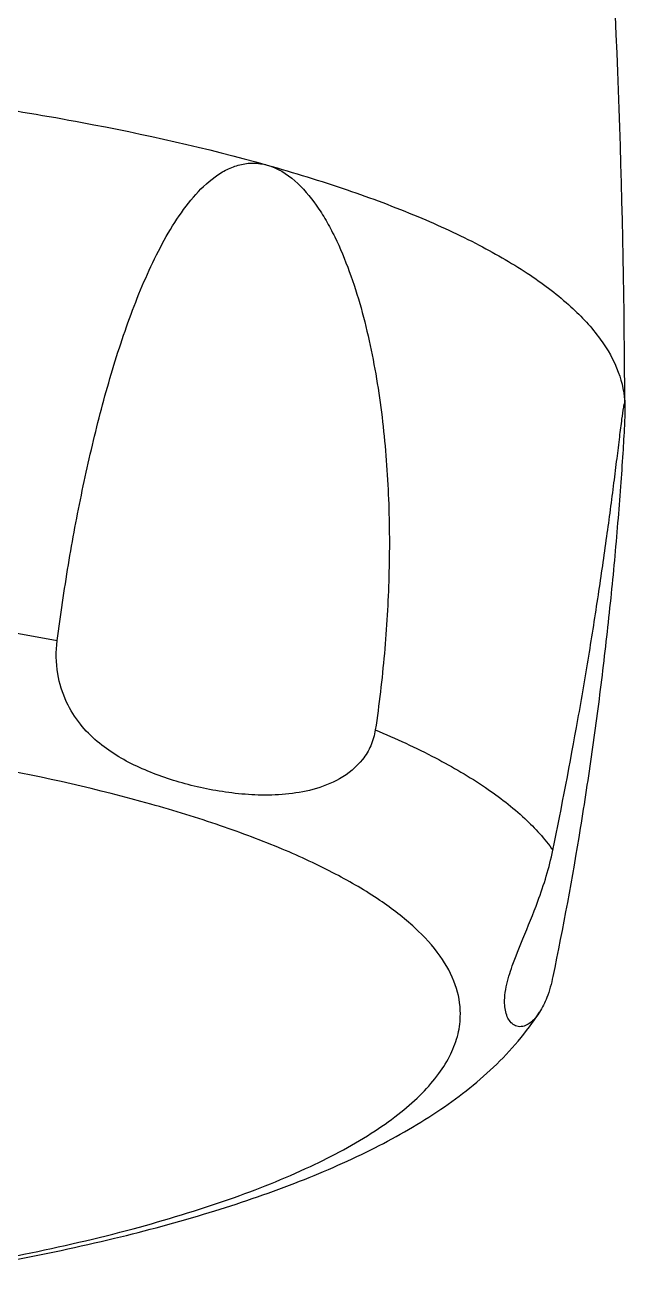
# Model space of a CAD drawing. Header units: millimetres. Extents: x 3766 to 4318, y 26587 to 26937.
# Drawn here: x 4211.07 to 4224.83, y 26779.59 to 26808.37 of the extents above; entities that cross this region are included whole.
import ezdxf

# ---------------------------------------------------------------- set-up
doc = ezdxf.new("R2010")
doc.units = ezdxf.units.MM

msp = doc.modelspace()

# ---------------------------------------------------------------- linework, layer by layer
for points in [[(4224.827, 26799.639), (4224.79, 26808.726), (4224.201, 26817.803), (4223.064, 26826.818)], [(4224.827, 26799.598), (4224.827, 26799.613), (4224.827, 26799.627), (4224.827, 26799.642)]]:
    msp.add_open_spline(points, degree=3)
for points, knots in [([(4196.82, 26807.462), (4198.642, 26807.462), (4200.464, 26807.413), (4202.284, 26807.311), (4202.284, 26807.311), (4204.039, 26807.213), (4205.792, 26807.066), (4207.538, 26806.863), (4207.538, 26806.863), (4209.159, 26806.674), (4210.775, 26806.437), (4212.379, 26806.136), (4212.379, 26806.136), (4213.807, 26805.867), (4215.227, 26805.549), (4216.625, 26805.157)], [0, 0, 0, 0, 0.25, 0.25, 0.25, 0.25, 0.5, 0.5, 0.5, 0.5, 0.75, 0.75, 0.75, 0.75, 1, 1, 1, 1]), ([(4211.807, 26794.244), (4211.883, 26794.824), (4211.97, 26795.404), (4212.066, 26795.98), (4212.066, 26795.98), (4212.161, 26796.552), (4212.267, 26797.122), (4212.385, 26797.687), (4212.385, 26797.687), (4212.501, 26798.245), (4212.628, 26798.801), (4212.77, 26799.353), (4212.77, 26799.353), (4212.909, 26799.894), (4213.062, 26800.43), (4213.234, 26800.96), (4213.234, 26800.96), (4213.319, 26801.218), (4213.407, 26801.476), (4213.502, 26801.732), (4213.502, 26801.732), (4213.594, 26801.982), (4213.693, 26802.231), (4213.799, 26802.476), (4213.799, 26802.476), (4213.902, 26802.715), (4214.012, 26802.952), (4214.131, 26803.184), (4214.131, 26803.184), (4214.246, 26803.408), (4214.369, 26803.628), (4214.505, 26803.84), (4214.505, 26803.84), (4214.635, 26804.043), (4214.776, 26804.239), (4214.934, 26804.422), (4214.934, 26804.422), (4215.081, 26804.594), (4215.244, 26804.754), (4215.429, 26804.888), (4215.429, 26804.888), (4215.515, 26804.951), (4215.606, 26805.008), (4215.704, 26805.057), (4215.704, 26805.057), (4215.798, 26805.102), (4215.897, 26805.14), (4215.998, 26805.165), (4215.998, 26805.165), (4216.1, 26805.19), (4216.205, 26805.204), (4216.309, 26805.202), (4216.309, 26805.202), (4216.415, 26805.201), (4216.522, 26805.185), (4216.625, 26805.157)], [0, 0, 0, 0, 0.071429, 0.071429, 0.071429, 0.071429, 0.142857, 0.142857, 0.142857, 0.142857, 0.214286, 0.214286, 0.214286, 0.214286, 0.285714, 0.285714, 0.285714, 0.285714, 0.357143, 0.357143, 0.357143, 0.357143, 0.428571, 0.428571, 0.428571, 0.428571, 0.5, 0.5, 0.5, 0.5, 0.571429, 0.571429, 0.571429, 0.571429, 0.642857, 0.642857, 0.642857, 0.642857, 0.714286, 0.714286, 0.714286, 0.714286, 0.785714, 0.785714, 0.785714, 0.785714, 0.857143, 0.857143, 0.857143, 0.857143, 0.928571, 0.928571, 0.928571, 0.928571, 1, 1, 1, 1]), ([(4216.625, 26805.157), (4217.092, 26805.026), (4217.469, 26804.638), (4217.751, 26804.235), (4217.751, 26804.235), (4217.831, 26804.12), (4217.905, 26804.005), (4217.973, 26803.886), (4217.973, 26803.886), (4218.044, 26803.764), (4218.11, 26803.638), (4218.173, 26803.511), (4218.173, 26803.511), (4218.298, 26803.252), (4218.409, 26802.986), (4218.508, 26802.715), (4218.508, 26802.715), (4218.609, 26802.44), (4218.697, 26802.16), (4218.776, 26801.878), (4218.776, 26801.878), (4218.855, 26801.594), (4218.924, 26801.307), (4218.986, 26801.019), (4218.986, 26801.019), (4219.11, 26800.438), (4219.203, 26799.852), (4219.271, 26799.264), (4219.271, 26799.264), (4219.339, 26798.674), (4219.382, 26798.081), (4219.406, 26797.488), (4219.406, 26797.488), (4219.429, 26796.897), (4219.432, 26796.304), (4219.414, 26795.711), (4219.414, 26795.711), (4219.398, 26795.121), (4219.363, 26794.533), (4219.311, 26793.944), (4219.311, 26793.944), (4219.259, 26793.358), (4219.191, 26792.775), (4219.104, 26792.193)], [0, 0, 0, 0, 0.090909, 0.090909, 0.090909, 0.090909, 0.181818, 0.181818, 0.181818, 0.181818, 0.272727, 0.272727, 0.272727, 0.272727, 0.363636, 0.363636, 0.363636, 0.363636, 0.454545, 0.454545, 0.454545, 0.454545, 0.545455, 0.545455, 0.545455, 0.545455, 0.636364, 0.636364, 0.636364, 0.636364, 0.727273, 0.727273, 0.727273, 0.727273, 0.818182, 0.818182, 0.818182, 0.818182, 0.909091, 0.909091, 0.909091, 0.909091, 1, 1, 1, 1]), ([(4216.625, 26805.157), (4217.239, 26804.983), (4217.85, 26804.796), (4218.455, 26804.59), (4218.455, 26804.59), (4219.003, 26804.401), (4219.547, 26804.199), (4220.082, 26803.974), (4220.082, 26803.974), (4220.559, 26803.775), (4221.029, 26803.558), (4221.488, 26803.319), (4221.488, 26803.319), (4221.889, 26803.107), (4222.283, 26802.88), (4222.66, 26802.627), (4222.66, 26802.627), (4222.985, 26802.408), (4223.298, 26802.171), (4223.588, 26801.906), (4223.588, 26801.906), (4223.835, 26801.681), (4224.065, 26801.435), (4224.261, 26801.163), (4224.261, 26801.163), (4224.431, 26800.931), (4224.576, 26800.678), (4224.676, 26800.406), (4224.676, 26800.406), (4224.767, 26800.161), (4224.821, 26799.902), (4224.827, 26799.642)], [0, 0, 0, 0, 0.125, 0.125, 0.125, 0.125, 0.25, 0.25, 0.25, 0.25, 0.375, 0.375, 0.375, 0.375, 0.5, 0.5, 0.5, 0.5, 0.625, 0.625, 0.625, 0.625, 0.75, 0.75, 0.75, 0.75, 0.875, 0.875, 0.875, 0.875, 1, 1, 1, 1]), ([(4223.175, 26789.43), (4223.38, 26790.429), (4223.572, 26791.43), (4223.75, 26792.434), (4223.75, 26792.434), (4223.837, 26792.918), (4223.92, 26793.402), (4223.999, 26793.888), (4223.999, 26793.888), (4224.075, 26794.356), (4224.149, 26794.824), (4224.22, 26795.293), (4224.22, 26795.293), (4224.287, 26795.74), (4224.351, 26796.185), (4224.413, 26796.632), (4224.413, 26796.632), (4224.47, 26797.043), (4224.524, 26797.453), (4224.577, 26797.865), (4224.577, 26797.865), (4224.601, 26798.051), (4224.624, 26798.237), (4224.647, 26798.422), (4224.647, 26798.422), (4224.668, 26798.588), (4224.688, 26798.754), (4224.708, 26798.92), (4224.708, 26798.92), (4224.726, 26799.056), (4224.743, 26799.193), (4224.76, 26799.328), (4224.76, 26799.328), (4224.772, 26799.42), (4224.784, 26799.512), (4224.801, 26799.603)], [0, 0, 0, 0, 0.111111, 0.111111, 0.111111, 0.111111, 0.222222, 0.222222, 0.222222, 0.222222, 0.333333, 0.333333, 0.333333, 0.333333, 0.444444, 0.444444, 0.444444, 0.444444, 0.555556, 0.555556, 0.555556, 0.555556, 0.666667, 0.666667, 0.666667, 0.666667, 0.777778, 0.777778, 0.777778, 0.777778, 0.888889, 0.888889, 0.888889, 0.888889, 1, 1, 1, 1]), ([(4224.827, 26799.59), (4224.827, 26799.534), (4224.826, 26799.479), (4224.825, 26799.423), (4224.825, 26799.423), (4224.822, 26799.342), (4224.818, 26799.262), (4224.815, 26799.183), (4224.815, 26799.183), (4224.805, 26798.969), (4224.792, 26798.755), (4224.779, 26798.542), (4224.779, 26798.542), (4224.763, 26798.287), (4224.746, 26798.031), (4224.727, 26797.776), (4224.727, 26797.776), (4224.706, 26797.5), (4224.684, 26797.223), (4224.661, 26796.948), (4224.661, 26796.948), (4224.613, 26796.37), (4224.56, 26795.792), (4224.501, 26795.214), (4224.501, 26795.214), (4224.439, 26794.625), (4224.374, 26794.036), (4224.303, 26793.449), (4224.303, 26793.449), (4224.231, 26792.86), (4224.153, 26792.272), (4224.07, 26791.686), (4224.07, 26791.686), (4223.987, 26791.102), (4223.899, 26790.52), (4223.804, 26789.94), (4223.804, 26789.94), (4223.618, 26788.798), (4223.409, 26787.661), (4223.175, 26786.529)], [0, 0, 0, 0, 0.1, 0.1, 0.1, 0.1, 0.2, 0.2, 0.2, 0.2, 0.3, 0.3, 0.3, 0.3, 0.4, 0.4, 0.4, 0.4, 0.5, 0.5, 0.5, 0.5, 0.6, 0.6, 0.6, 0.6, 0.7, 0.7, 0.7, 0.7, 0.8, 0.8, 0.8, 0.8, 0.9, 0.9, 0.9, 0.9, 1, 1, 1, 1]), ([(4224.801, 26799.603), (4224.801, 26799.607), (4224.801, 26799.61), (4224.802, 26799.614), (4224.802, 26799.614), (4224.803, 26799.622), (4224.805, 26799.63), (4224.806, 26799.639)], [0, 0, 0, 0, 0.5, 0.5, 0.5, 0.5, 1, 1, 1, 1]), ([(4224.806, 26799.639), (4224.809, 26799.646), (4224.81, 26799.654), (4224.811, 26799.661), (4224.811, 26799.661), (4224.813, 26799.666), (4224.814, 26799.67), (4224.815, 26799.676), (4224.815, 26799.676), (4224.817, 26799.677), (4224.817, 26799.678), (4224.818, 26799.68), (4224.818, 26799.68), (4224.818, 26799.681), (4224.818, 26799.682), (4224.819, 26799.682), (4224.819, 26799.682), (4224.819, 26799.682), (4224.821, 26799.682), (4224.821, 26799.682), (4224.821, 26799.682), (4224.822, 26799.682), (4224.822, 26799.681), (4224.822, 26799.681), (4224.822, 26799.681), (4224.823, 26799.68), (4224.823, 26799.678), (4224.823, 26799.677), (4224.823, 26799.677), (4224.825, 26799.676), (4224.825, 26799.673), (4224.825, 26799.67), (4224.825, 26799.67), (4224.826, 26799.665), (4224.826, 26799.658), (4224.826, 26799.653), (4224.826, 26799.653), (4224.827, 26799.643), (4224.827, 26799.634), (4224.827, 26799.625), (4224.827, 26799.625), (4224.827, 26799.614), (4224.827, 26799.602), (4224.827, 26799.59)], [0, 0, 0, 0, 0.090909, 0.090909, 0.090909, 0.090909, 0.181818, 0.181818, 0.181818, 0.181818, 0.272727, 0.272727, 0.272727, 0.272727, 0.363636, 0.363636, 0.363636, 0.363636, 0.454545, 0.454545, 0.454545, 0.454545, 0.545455, 0.545455, 0.545455, 0.545455, 0.636364, 0.636364, 0.636364, 0.636364, 0.727273, 0.727273, 0.727273, 0.727273, 0.818182, 0.818182, 0.818182, 0.818182, 0.909091, 0.909091, 0.909091, 0.909091, 1, 1, 1, 1]), ([(4201.979, 26795.389), (4203.688, 26795.294), (4205.396, 26795.152), (4207.096, 26794.954), (4207.096, 26794.954), (4208.675, 26794.771), (4210.247, 26794.539), (4211.807, 26794.244)], [0, 0, 0, 0, 0.5, 0.5, 0.5, 0.5, 1, 1, 1, 1]), ([(4219.104, 26792.193), (4219.085, 26792.068), (4219.05, 26791.947), (4218.999, 26791.83), (4218.999, 26791.83), (4218.95, 26791.719), (4218.887, 26791.613), (4218.812, 26791.517), (4218.812, 26791.517), (4218.669, 26791.336), (4218.486, 26791.187), (4218.285, 26791.072), (4218.285, 26791.072), (4218.092, 26790.962), (4217.885, 26790.883), (4217.672, 26790.825), (4217.672, 26790.825), (4217.466, 26790.771), (4217.255, 26790.736), (4217.042, 26790.716), (4217.042, 26790.716), (4216.836, 26790.696), (4216.627, 26790.692), (4216.42, 26790.697), (4216.42, 26790.697), (4216.218, 26790.704), (4216.016, 26790.72), (4215.815, 26790.745), (4215.815, 26790.745), (4215.62, 26790.769), (4215.426, 26790.801), (4215.232, 26790.84), (4215.232, 26790.84), (4215.045, 26790.879), (4214.857, 26790.923), (4214.673, 26790.975), (4214.673, 26790.975), (4214.318, 26791.076), (4213.968, 26791.2), (4213.634, 26791.358), (4213.634, 26791.358), (4213.473, 26791.434), (4213.313, 26791.518), (4213.162, 26791.613), (4213.162, 26791.613), (4213.01, 26791.708), (4212.864, 26791.813), (4212.726, 26791.929), (4212.726, 26791.929), (4212.585, 26792.048), (4212.456, 26792.181), (4212.341, 26792.324), (4212.341, 26792.324), (4212.216, 26792.48), (4212.109, 26792.65), (4212.025, 26792.831), (4212.025, 26792.831), (4211.929, 26793.038), (4211.86, 26793.258), (4211.823, 26793.482), (4211.823, 26793.482), (4211.78, 26793.734), (4211.775, 26793.992), (4211.807, 26794.244)], [0, 0, 0, 0, 0.0625, 0.0625, 0.0625, 0.0625, 0.125, 0.125, 0.125, 0.125, 0.1875, 0.1875, 0.1875, 0.1875, 0.25, 0.25, 0.25, 0.25, 0.3125, 0.3125, 0.3125, 0.3125, 0.375, 0.375, 0.375, 0.375, 0.4375, 0.4375, 0.4375, 0.4375, 0.5, 0.5, 0.5, 0.5, 0.5625, 0.5625, 0.5625, 0.5625, 0.625, 0.625, 0.625, 0.625, 0.6875, 0.6875, 0.6875, 0.6875, 0.75, 0.75, 0.75, 0.75, 0.8125, 0.8125, 0.8125, 0.8125, 0.875, 0.875, 0.875, 0.875, 0.9375, 0.9375, 0.9375, 0.9375, 1, 1, 1, 1]), ([(4221.054, 26785.672), (4221.054, 26785.898), (4221.013, 26786.125), (4220.938, 26786.339), (4220.938, 26786.339), (4220.855, 26786.576), (4220.733, 26786.797), (4220.589, 26787), (4220.589, 26787), (4220.422, 26787.238), (4220.224, 26787.453), (4220.011, 26787.649), (4220.011, 26787.649), (4219.762, 26787.881), (4219.49, 26788.088), (4219.209, 26788.279), (4219.209, 26788.279), (4218.883, 26788.5), (4218.542, 26788.699), (4218.193, 26788.883), (4218.193, 26788.883), (4217.794, 26789.093), (4217.385, 26789.281), (4216.97, 26789.457), (4216.97, 26789.457), (4216.504, 26789.652), (4216.031, 26789.83), (4215.553, 26789.993), (4215.553, 26789.993), (4215.026, 26790.174), (4214.493, 26790.338), (4213.956, 26790.49), (4213.956, 26790.49), (4212.746, 26790.829), (4211.519, 26791.105), (4210.283, 26791.336), (4210.283, 26791.336), (4208.896, 26791.597), (4207.496, 26791.802), (4206.094, 26791.965), (4206.094, 26791.965), (4204.582, 26792.142), (4203.066, 26792.269), (4201.548, 26792.353), (4201.548, 26792.353), (4199.973, 26792.442), (4198.396, 26792.484), (4196.82, 26792.484)], [0, 0, 0, 0, 0.083333, 0.083333, 0.083333, 0.083333, 0.166667, 0.166667, 0.166667, 0.166667, 0.25, 0.25, 0.25, 0.25, 0.333333, 0.333333, 0.333333, 0.333333, 0.416667, 0.416667, 0.416667, 0.416667, 0.5, 0.5, 0.5, 0.5, 0.583333, 0.583333, 0.583333, 0.583333, 0.666667, 0.666667, 0.666667, 0.666667, 0.75, 0.75, 0.75, 0.75, 0.833333, 0.833333, 0.833333, 0.833333, 0.916667, 0.916667, 0.916667, 0.916667, 1, 1, 1, 1]), ([(4219.104, 26792.193), (4219.572, 26791.997), (4220.035, 26791.785), (4220.484, 26791.549), (4220.484, 26791.549), (4220.879, 26791.342), (4221.263, 26791.118), (4221.631, 26790.868), (4221.631, 26790.868), (4221.947, 26790.654), (4222.25, 26790.421), (4222.53, 26790.16), (4222.53, 26790.16), (4222.768, 26789.938), (4222.989, 26789.696), (4223.175, 26789.43)], [0, 0, 0, 0, 0.25, 0.25, 0.25, 0.25, 0.5, 0.5, 0.5, 0.5, 0.75, 0.75, 0.75, 0.75, 1, 1, 1, 1]), ([(4222.106, 26786.298), (4222.139, 26786.461), (4222.189, 26786.619), (4222.244, 26786.776), (4222.244, 26786.776), (4222.317, 26786.986), (4222.403, 26787.19), (4222.487, 26787.395), (4222.487, 26787.395), (4222.605, 26787.681), (4222.724, 26787.968), (4222.831, 26788.259), (4222.831, 26788.259), (4222.972, 26788.641), (4223.093, 26789.031), (4223.175, 26789.43)], [0, 0, 0, 0, 0.25, 0.25, 0.25, 0.25, 0.5, 0.5, 0.5, 0.5, 0.75, 0.75, 0.75, 0.75, 1, 1, 1, 1]), ([(4223.175, 26786.529), (4223.142, 26786.366), (4223.097, 26786.206), (4223.037, 26786.049), (4223.037, 26786.049), (4222.992, 26785.931), (4222.938, 26785.816), (4222.87, 26785.711)], [0, 0, 0, 0, 0.5, 0.5, 0.5, 0.5, 1, 1, 1, 1]), ([(4222.069, 26785.957), (4222.069, 26785.984), (4222.069, 26786.01), (4222.071, 26786.037), (4222.071, 26786.037), (4222.075, 26786.124), (4222.089, 26786.212), (4222.106, 26786.298)], [0, 0, 0, 0, 0.5, 0.5, 0.5, 0.5, 1, 1, 1, 1]), ([(4222.87, 26785.711), (4222.818, 26785.63), (4222.759, 26785.555), (4222.685, 26785.493), (4222.685, 26785.493), (4222.636, 26785.451), (4222.581, 26785.415), (4222.519, 26785.396), (4222.519, 26785.396), (4222.475, 26785.381), (4222.426, 26785.376), (4222.38, 26785.384), (4222.38, 26785.384), (4222.339, 26785.391), (4222.3, 26785.407), (4222.267, 26785.431), (4222.267, 26785.431), (4222.232, 26785.455), (4222.202, 26785.487), (4222.178, 26785.521), (4222.178, 26785.521), (4222.153, 26785.558), (4222.133, 26785.6), (4222.117, 26785.642), (4222.117, 26785.642), (4222.081, 26785.743), (4222.069, 26785.851), (4222.069, 26785.957)], [0, 0, 0, 0, 0.142857, 0.142857, 0.142857, 0.142857, 0.285714, 0.285714, 0.285714, 0.285714, 0.428571, 0.428571, 0.428571, 0.428571, 0.571429, 0.571429, 0.571429, 0.571429, 0.714286, 0.714286, 0.714286, 0.714286, 0.857143, 0.857143, 0.857143, 0.857143, 1, 1, 1, 1]), ([(4208.207, 26779.591), (4209.858, 26779.831), (4211.5, 26780.132), (4213.122, 26780.524), (4213.122, 26780.524), (4213.852, 26780.7), (4214.578, 26780.896), (4215.296, 26781.115), (4215.296, 26781.115), (4215.958, 26781.317), (4216.613, 26781.54), (4217.257, 26781.789), (4217.257, 26781.789), (4217.849, 26782.018), (4218.431, 26782.271), (4218.998, 26782.553), (4218.998, 26782.553), (4219.52, 26782.814), (4220.03, 26783.103), (4220.517, 26783.427), (4220.517, 26783.427), (4220.975, 26783.732), (4221.414, 26784.07), (4221.816, 26784.452), (4221.816, 26784.452), (4222.213, 26784.83), (4222.573, 26785.252), (4222.87, 26785.712)], [0, 0, 0, 0, 0.142857, 0.142857, 0.142857, 0.142857, 0.285714, 0.285714, 0.285714, 0.285714, 0.428571, 0.428571, 0.428571, 0.428571, 0.571429, 0.571429, 0.571429, 0.571429, 0.714286, 0.714286, 0.714286, 0.714286, 0.857143, 0.857143, 0.857143, 0.857143, 1, 1, 1, 1]), ([(4208.281, 26779.67), (4209.207, 26779.809), (4210.129, 26779.97), (4211.047, 26780.157), (4211.047, 26780.157), (4211.888, 26780.328), (4212.725, 26780.522), (4213.554, 26780.744), (4213.554, 26780.744), (4214.297, 26780.944), (4215.033, 26781.166), (4215.758, 26781.421), (4215.758, 26781.421), (4216.389, 26781.643), (4217.011, 26781.891), (4217.617, 26782.175), (4217.617, 26782.175), (4218.128, 26782.415), (4218.629, 26782.682), (4219.101, 26782.992), (4219.101, 26782.992), (4219.304, 26783.126), (4219.502, 26783.268), (4219.692, 26783.42), (4219.692, 26783.42), (4219.862, 26783.557), (4220.027, 26783.702), (4220.179, 26783.858), (4220.179, 26783.858), (4220.317, 26783.998), (4220.446, 26784.145), (4220.561, 26784.304), (4220.561, 26784.304), (4220.665, 26784.446), (4220.759, 26784.597), (4220.835, 26784.757), (4220.835, 26784.757), (4220.905, 26784.903), (4220.962, 26785.055), (4221, 26785.213), (4221, 26785.213), (4221.036, 26785.364), (4221.054, 26785.518), (4221.054, 26785.672)], [0, 0, 0, 0, 0.090909, 0.090909, 0.090909, 0.090909, 0.181818, 0.181818, 0.181818, 0.181818, 0.272727, 0.272727, 0.272727, 0.272727, 0.363636, 0.363636, 0.363636, 0.363636, 0.454545, 0.454545, 0.454545, 0.454545, 0.545455, 0.545455, 0.545455, 0.545455, 0.636364, 0.636364, 0.636364, 0.636364, 0.727273, 0.727273, 0.727273, 0.727273, 0.818182, 0.818182, 0.818182, 0.818182, 0.909091, 0.909091, 0.909091, 0.909091, 1, 1, 1, 1])]:
    msp.add_open_spline(points, degree=3, knots=knots)

doc.saveas('drawing.dxf')
